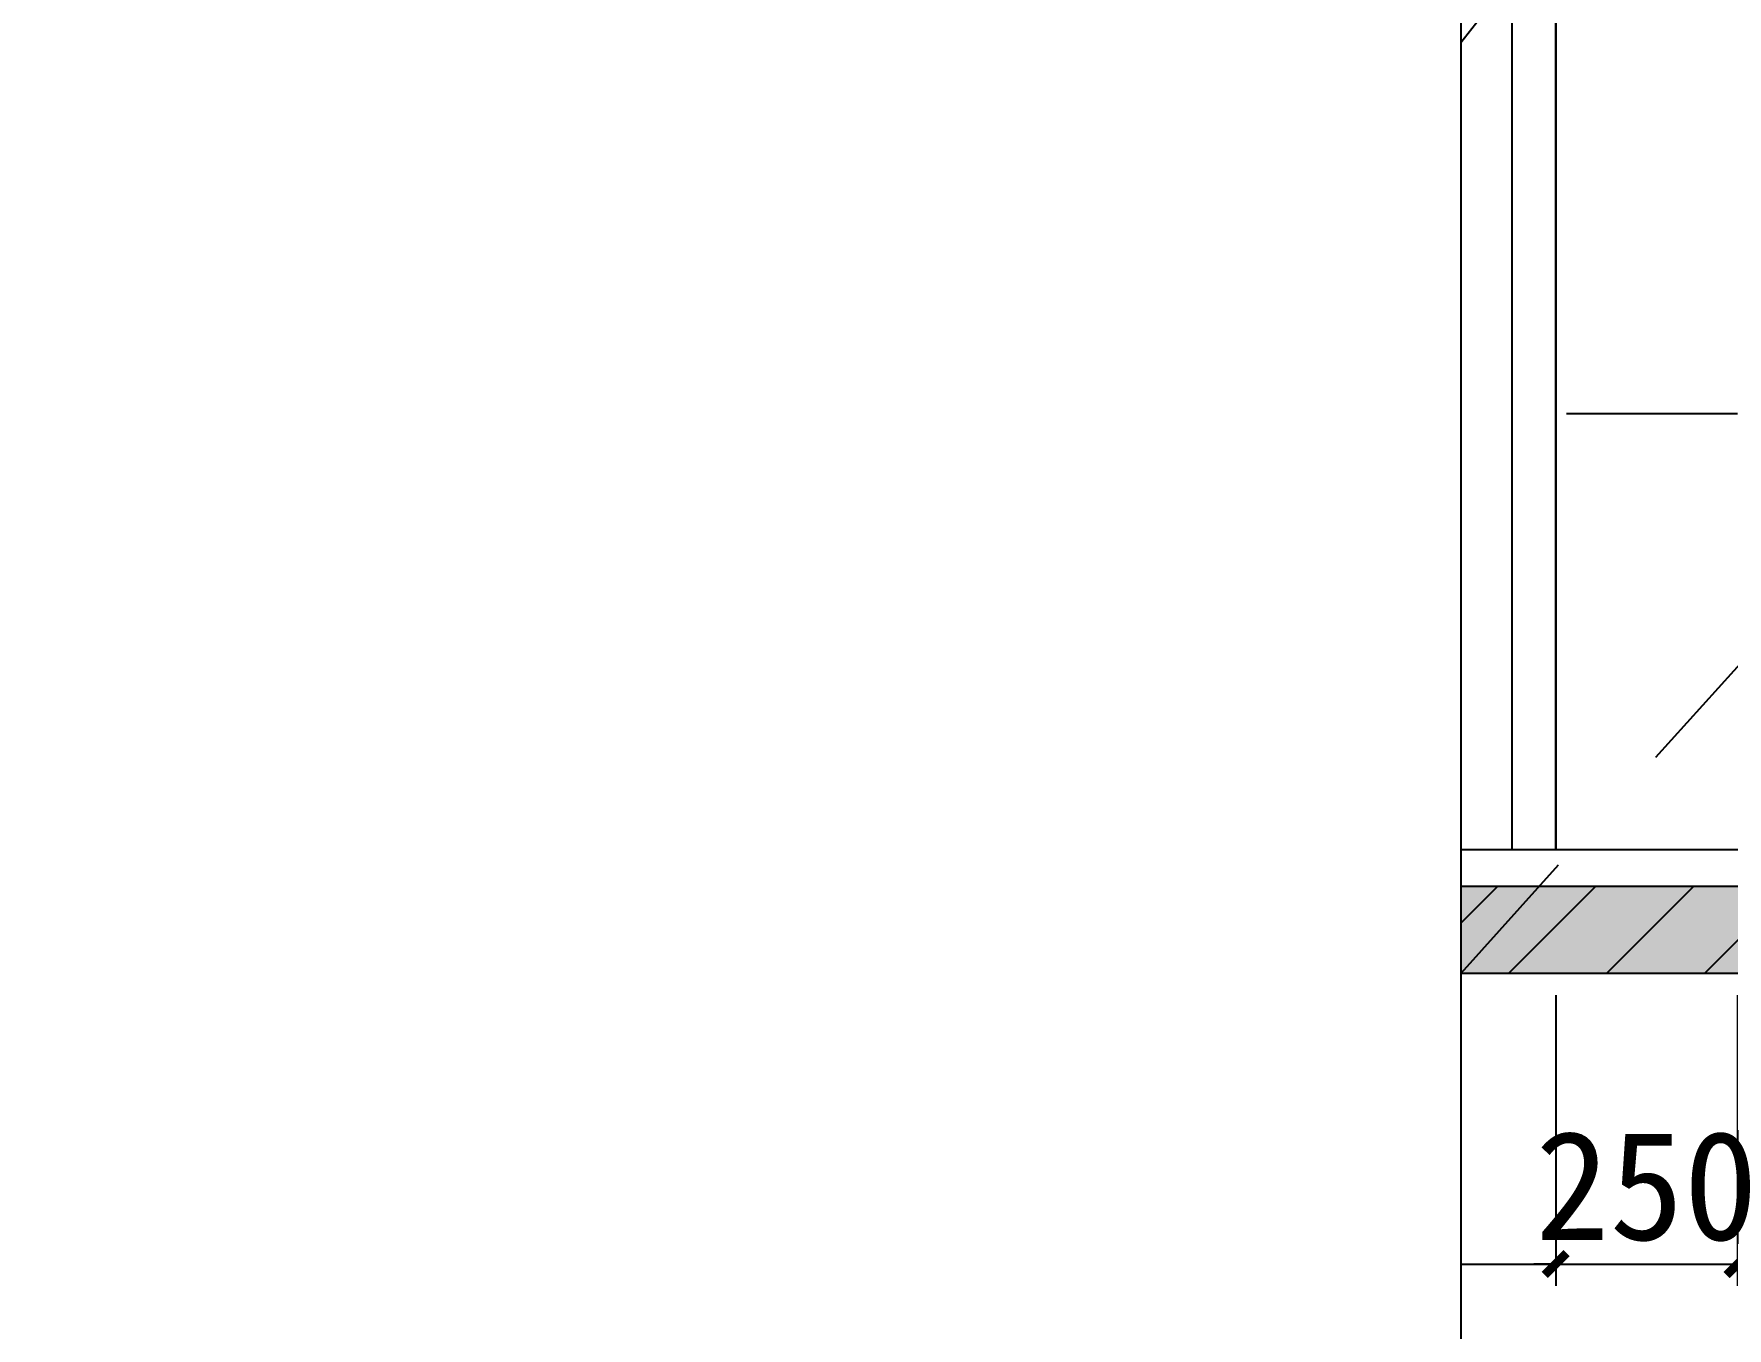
# Model space of a CAD drawing. Header units: millimetres. Extents: x 110215 to 630040, y -488650 to 141897.
# Drawn here: x 286287 to 288617, y 124028 to 125808 of the extents above; entities that cross this region are included whole.
import ezdxf
from ezdxf.xclip import XClip

# ---------------------------------------------------------------- set-up
doc = ezdxf.new("R2010")
doc.units = ezdxf.units.MM
doc.header["$LTSCALE"] = 1000
doc.header["$XCLIPFRAME"] = 0
doc.linetypes.add('_DASH', pattern=[0.6000000000000001, 0.4, -0.2])
doc.linetypes.add('DOTE', pattern=[2.4200000000000004, 2, -0.2, 0.02, -0.2])
doc.layers.get('Defpoints').update_dxf_attribs({"color": 2})
for name, color, linetype in [('0-140c立面材料填充', 250, 'Continuous'), ('0-140d立面材料分隔', 146, 'Continuous'), ('0-140立面图剖切线', 4, 'Continuous')]:
    doc.layers.add(name, color=color, linetype=linetype)
doc.styles.add('黑体', font='simhei.ttf')
doc.dimstyles.new('50', dxfattribs={"dimscale": 50, "dimtxt": 3, "dimasz": 0.6, "dimexe": 0.6, "dimexo": 0.6, "dimtad": 1, "dimdec": 0, "dimdsep": 46, "dimtxsty": '黑体', "dimblk1": 'ARCHTICK', "dimblk2": 'ARCHTICK', "dimsah": 1, "dimcen": 0, "dimdle": 1, "dimclrd": 251, "dimclre": 251, "dimclrt": 2, "dimadec": 0, "dimazin": 0, "dimtfac": 1, "dimtdec": 0, "dimtix": 1, "dimtmove": 2, "dimatfit": 3, "dimldrblk": 'DOT', "dimfxl": 0, "dimtolj": 1, "dimtzin": 0, "dimarcsym": 0})

# ---------------------------------------------------------------- blocks, each defined once
blk = doc.blocks.new('xdfsfsw')
blk.add_line((372281.7475775942, 123739.7675081473, 6.894340875746146), (372281.7475775942, 120939.7675081473, 6.894340875746146))
at = {"color": 8, "linetype": 'DOTE', "ltscale": 200}
blk.add_lwpolyline([(371281.7475775942, 123339.7675081472), (372221.7475775942, 122139.7675081473), (371281.7475775942, 120939.7675081473), (370341.7475775942, 122139.7675081473), (371281.7475775942, 123339.7675081472)], dxfattribs=at)
at = {"layer": '0-140d立面材料分隔'}
for p, q in [((372281.7475775942, 120939.7675081473), (372281.7475775942, 123739.7675081473)), ((372221.7475775942, 120939.7675081473), (372221.7475775942, 123679.7675081472))]:
    blk.add_line(p, q, dxfattribs=at)
blk = doc.blocks.new('_ArchTick')
at = {"color": 0, "linetype": 'ByBlock', "const_width": 0.4}
blk.add_lwpolyline([(-0.5, -0.5), (0.5, 0.5)], dxfattribs=at)
blk = doc.blocks.new('*D1332')
at = {"color": 251, "lineweight": -2, "transparency": 16777216}
for p, q in [((405365.2836144867, 134887.0267272156), (405365.2836144867, 134487.0267272156)), ((407365.2836144867, 134887.0267272156), (407365.2836144867, 134487.0267272156)), ((405315.2836144867, 134517.0267272156), (407415.2836144867, 134517.0267272156))]:
    blk.add_line(p, q, dxfattribs=at)
at = {"layer": 'Defpoints', "color": 0, "transparency": 16777216}
for p in [(405365.2836144867, 134917.0267272156), (407365.2836144867, 134917.0267272156), (407365.2836144867, 134517.0267272156)]:
    blk.add_point(p, dxfattribs=at)
at = {"color": 251, "lineweight": -2, "transparency": 16777216, "xscale": 30, "yscale": 30, "zscale": 30, "rotation": 180}
blk.add_blockref('_ArchTick', (405365.2836144867, 134517.0267272156), dxfattribs=at)
at = {"color": 251, "lineweight": -2, "transparency": 16777216, "xscale": 30, "yscale": 30, "zscale": 30}
blk.add_blockref('_ArchTick', (407365.2836144867, 134517.0267272156), dxfattribs=at)
at = {"color": 2, "transparency": 16777216, "insert": (406365.2836144867, 134624.1194238448), "char_height": 150, "attachment_point": 5, "style": '黑体'}
blk.add_mtext('\\A1;2000', dxfattribs=at)
blk = doc.blocks.new('_DOT')
at = {"color": 0, "linetype": 'ByBlock'}
blk.add_line((-0.5, 0), (-1, 0), dxfattribs=at)
at = {"color": 0, "linetype": 'ByBlock', "const_width": 0.5}
blk.add_lwpolyline([(-0.25, 0, 1), (0.25, 0, 1)], format="xyb", close=True, dxfattribs=at)
blk = doc.blocks.new('*D1333')
at = {"color": 251, "lineweight": -2, "transparency": 16777216}
for p, q in [((407365.2836144867, 134887.0267272156), (407365.2836144867, 134487.0267272156)), ((407615.2836144867, 134887.0267272156), (407615.2836144867, 134487.0267272156)), ((407365.2836144867, 134517.0267272156), (407335.2836144867, 134517.0267272156)), ((407365.2836144867, 134517.0267272156), (407615.2836144867, 134517.0267272156)), ((407615.2836144867, 134517.0267272156), (407645.2836144867, 134517.0267272156))]:
    blk.add_line(p, q, dxfattribs=at)
at = {"layer": 'Defpoints', "color": 0, "transparency": 16777216}
for p in [(407365.2836144867, 134917.0267272156), (407615.2836144867, 134917.0267272156), (407615.2836144867, 134517.0267272156)]:
    blk.add_point(p, dxfattribs=at)
at = {"color": 251, "lineweight": -2, "transparency": 16777216, "xscale": 30, "yscale": 30, "zscale": 30}
blk.add_blockref('_ArchTick', (407365.2836144867, 134517.0267272156), dxfattribs=at)
at = {"color": 251, "lineweight": -2, "transparency": 16777216, "xscale": 30, "yscale": 30, "zscale": 30, "rotation": 180}
blk.add_blockref('_ArchTick', (407615.2836144867, 134517.0267272156), dxfattribs=at)
at = {"color": 2, "transparency": 16777216, "insert": (407490.2836144867, 134624.1194238448), "char_height": 150, "attachment_point": 5, "style": '黑体'}
blk.add_mtext('\\A1;250', dxfattribs=at)
blk = doc.blocks.new('*D1334')
at = {"color": 251, "lineweight": -2, "transparency": 16777216}
for p, q in [((407615.2836144867, 134887.0267272156), (407615.2836144867, 134487.0267272156)), ((409275.2836144867, 134887.0267272156), (409275.2836144867, 134487.0267272156)), ((407565.2836144867, 134517.0267272156), (409325.2836144867, 134517.0267272156))]:
    blk.add_line(p, q, dxfattribs=at)
at = {"layer": 'Defpoints', "color": 0, "transparency": 16777216}
for p in [(407615.2836144867, 134917.0267272156), (409275.2836144867, 134917.0267272156), (409275.2836144867, 134517.0267272156)]:
    blk.add_point(p, dxfattribs=at)
at = {"color": 251, "lineweight": -2, "transparency": 16777216, "xscale": 30, "yscale": 30, "zscale": 30, "rotation": 180}
blk.add_blockref('_ArchTick', (407615.2836144867, 134517.0267272156), dxfattribs=at)
at = {"color": 251, "lineweight": -2, "transparency": 16777216, "xscale": 30, "yscale": 30, "zscale": 30}
blk.add_blockref('_ArchTick', (409275.2836144867, 134517.0267272156), dxfattribs=at)
at = {"color": 2, "transparency": 16777216, "insert": (408445.2836144867, 134624.1194238448), "char_height": 150, "attachment_point": 5, "style": '黑体'}
blk.add_mtext('\\A1;1660', dxfattribs=at)
blk = doc.blocks.new('adsawsdwa')
h = blk.add_hatch()
h.set_pattern_fill('ANSI31', color=250, scale=30)
h.set_pattern_definition([(45, (0, 0), (-67.35192090801866, 67.35192090801866), [])])
h.paths.add_polyline_path([(383910.2836144867, 139487.0267272156), (383910.2836144867, 139337.0267272156), (384361.8889834474, 139337.0267272156), (384361.8889834474, 138637.0267272156), (384961.8889834474, 138637.0267272156), (384961.8889834474, 139337.0267272156), (387110.517039948, 139337.0267272156), (387110.517039948, 138637.0267272156), (387610.517039948, 138637.0267272156), (387610.517039948, 139337.0267272156), (390110.5170399479, 139337.0267272156), (390110.5170399479, 138637.0267272156), (390610.517039948, 138637.0267272156), (390610.517039948, 139337.0267272156), (393060.4975758127, 139337.0267272156), (393060.4975758127, 138637.0267272156), (393660.4975758128, 138637.0267272156), (393660.4975758128, 139337.0267272156), (395910.517039948, 139337.0267272156), (395910.517039948, 138637.0267272156), (396410.5170399513, 138637.0267272156), (396410.5170399513, 139337.0267272156), (398710.517039948, 139337.0267272156), (398710.517039948, 138637.0267272156), (399210.517039948, 138637.0267272156), (399210.517039948, 139337.0267272156), (401360.5478516261, 139337.0267272156), (401360.5478516261, 138637.0267272156), (401960.5478516261, 138637.0267272156), (401960.5478516261, 139337.0267272156), (404584.0930932746, 139337.0267272156), (404584.0930932746, 138637.0267272156), (405104.6605691704, 138637.0267272156), (405104.6605691704, 139337.0267272156), (406634.6605691704, 139337.0267272156), (406634.6605691704, 138637.0267272156), (407234.6605689435, 138637.0267272156), (407234.6605689435, 139337.0267272156), (410659.7783706205, 139337.0267272156), (410659.7783706205, 138637.0267272156), (411159.778370699, 138637.0267272156), (411159.778370699, 139337.0267272156), (416085.2836144867, 139337.0267272156), (416085.2836144867, 139487.0267272156)])
h.paths.add_polyline_path([(383910.2836144867, 135037.0267272155), (416085.2836144867, 135037.0267272155), (416085.2836144867, 134917.0267272156), (383910.2836144867, 134917.0267272156)])
at = {"layer": '0-140c立面材料填充'}
h = blk.add_hatch(dxfattribs=at)
h.set_pattern_fill('AR-CONC', color=256)
h.set_pattern_definition([(49.99999999999999, (0, 0), (182.184668996004, -15.93908553890309), [19.05, -209.55]), (355, (0, 0), (-35.24342142496934, 191.0568452390351), [15.24, -167.64058417]), (100.4514447, (15.182007, -1.3282535), (146.9412470903533, 175.1177519121951), [16.1900088, -178.0902446]), (46.18420000000002, (0, 50.8), (271.0790408921299, -42.04232793272715), [28.575, -314.3249999999999]), (96.63555760999996, (22.5899, 47.2965), (237.404134051503, 247.4261245977215), [24.28502314, -267.13560816]), (351.1841511700001, (0, 50.8), (237.404134064977, 247.4261245855326), [22.85996707, -251.45973192]), (21, (25.4, 38.1), (151.6143912691325, -102.2651981870876), [19.05, -209.55]), (326.0000000000001, (25.4, 38.1), (61.80202834764707, 184.1879661223193), [15.24, -167.64]), (71.45144499999999, (38.0345326, 29.5779001), (213.4164192787161, 81.92276888590524), [16.1900088, -178.0899376]), (37.50000000000001, (0, 0), (3.088603250591817, 84.55503887315311), [0, -165.608, 0, -170.18, 0, -168.275]), (7.499999999999999, (0, 0), (66.81966251030575, 100.1805748181195), [0, -97.02799999999999, 0, -161.798, 0, -64.135]), (327.5, (-56.642, 0), (135.5905951668714, -5.728743992673444), [0, -63.5, 0, -198.12, 0, -262.89]), (317.5, (-82.042, 0), (148.129181386018, 25.42649103333303), [0, -82.55, 0, -131.572, 0, -186.69])])
h.paths.add_polyline_path([(383910.2836144867, 139487.0267272156), (383910.2836144867, 139337.0267272156), (384361.8889834474, 139337.0267272156), (384361.8889834474, 138637.0267272156), (384961.8889834474, 138637.0267272156), (384961.8889834474, 139337.0267272156), (387110.517039948, 139337.0267272156), (387110.517039948, 138637.0267272156), (387610.517039948, 138637.0267272156), (387610.517039948, 139337.0267272156), (390110.5170399479, 139337.0267272156), (390110.5170399479, 138637.0267272156), (390610.517039948, 138637.0267272156), (390610.517039948, 139337.0267272156), (393060.4975758127, 139337.0267272156), (393060.4975758127, 138637.0267272156), (393660.4975758128, 138637.0267272156), (393660.4975758128, 139337.0267272156), (395910.517039948, 139337.0267272156), (395910.517039948, 138637.0267272156), (396410.5170399513, 138637.0267272156), (396410.5170399513, 139337.0267272156), (398710.517039948, 139337.0267272156), (398710.517039948, 138637.0267272156), (399210.517039948, 138637.0267272156), (399210.517039948, 139337.0267272156), (401360.5478516261, 139337.0267272156), (401360.5478516261, 138637.0267272156), (401960.5478516261, 138637.0267272156), (401960.5478516261, 139337.0267272156), (404584.0930932746, 139337.0267272156), (404584.0930932746, 138637.0267272156), (405104.6605691704, 138637.0267272156), (405104.6605691704, 139337.0267272156), (406634.6605691704, 139337.0267272156), (406634.6605691704, 138637.0267272156), (407234.6605689435, 138637.0267272156), (407234.6605689435, 139337.0267272156), (410659.7783706205, 139337.0267272156), (410659.7783706205, 138637.0267272156), (411159.778370699, 138637.0267272156), (411159.778370699, 139337.0267272156), (416085.2836144867, 139337.0267272156), (416085.2836144867, 139487.0267272156)])
h.paths.add_polyline_path([(383910.2836144867, 135037.0267272155), (416085.2836144867, 135037.0267272155), (416085.2836144867, 134917.0267272156), (383910.2836144867, 134917.0267272156)])
blk.add_lwpolyline([(383910.2836144867, 135037.0267272155), (416085.2836144867, 135037.0267272155), (416085.2836144867, 134917.0267272156), (383910.2836144867, 134917.0267272156)], close=True)
at = {"layer": '0-140c立面材料填充', "color": 251}
blk.add_line((407380.2836144867, 135687.0257307217), (407615.2836144867, 135687.0257307217), dxfattribs=at)
at = {"layer": '0-140立面图剖切线'}
blk.add_line((416085.2836144867, 135087.0267272156), (383910.2836144867, 135087.0267272156), dxfattribs=at)
blk.add_blockref('xdfsfsw', (35083.5360368925, 14147.25921906828))
at = {"color": 5}
for base, p1, p2, picture, middle in [((407365.2836144867, 134517.0267272156), (405365.2836144867, 134917.0267272156), (407365.2836144867, 134917.0267272156), '*D1332', (406365.2836144867, 134624.1194238448)), ((407615.2836144867, 134517.0267272156), (407365.2836144867, 134917.0267272156), (407615.2836144867, 134917.0267272156), '*D1333', (407490.2836144867, 134624.1194238448)), ((409275.2836144867, 134517.0267272156), (407615.2836144867, 134917.0267272156), (409275.2836144867, 134917.0267272156), '*D1334', (408445.2836144867, 134624.1194238448))]:
    dim = blk.add_linear_dim(base=base, p1=p1, p2=p2, dimstyle='50', override={"dimfxl": 10, "dimarcsym": 1}, dxfattribs=at)
    dim.commit()
    dim.dimension.update_dxf_attribs({"geometry": picture, "text_midpoint": middle})

msp = doc.modelspace()

# ---------------------------------------------------------------- linework, layer by layer
at = {"color": 251, "linetype": '_DASH'}
msp.add_line((297229.5282283748, 134462.6747653021), (288250.1421543439, 124516.0608696008), dxfattribs=at)
msp.add_line((288250.1421543439, 131841.1867787386), (288250.1421543439, 121785.6153501672))

# ---------------------------------------------------------------- block references
at = {"color": 5}
ref = msp.add_blockref('adsawsdwa', (-118984.5184145996, -10400.96585761478), dxfattribs=at)
XClip(ref).set_block_clipping_path([(407234.6605689435, 132986.58120778194), (416214.04664297425, 142242.15263635345)])

doc.saveas('drawing.dxf')
